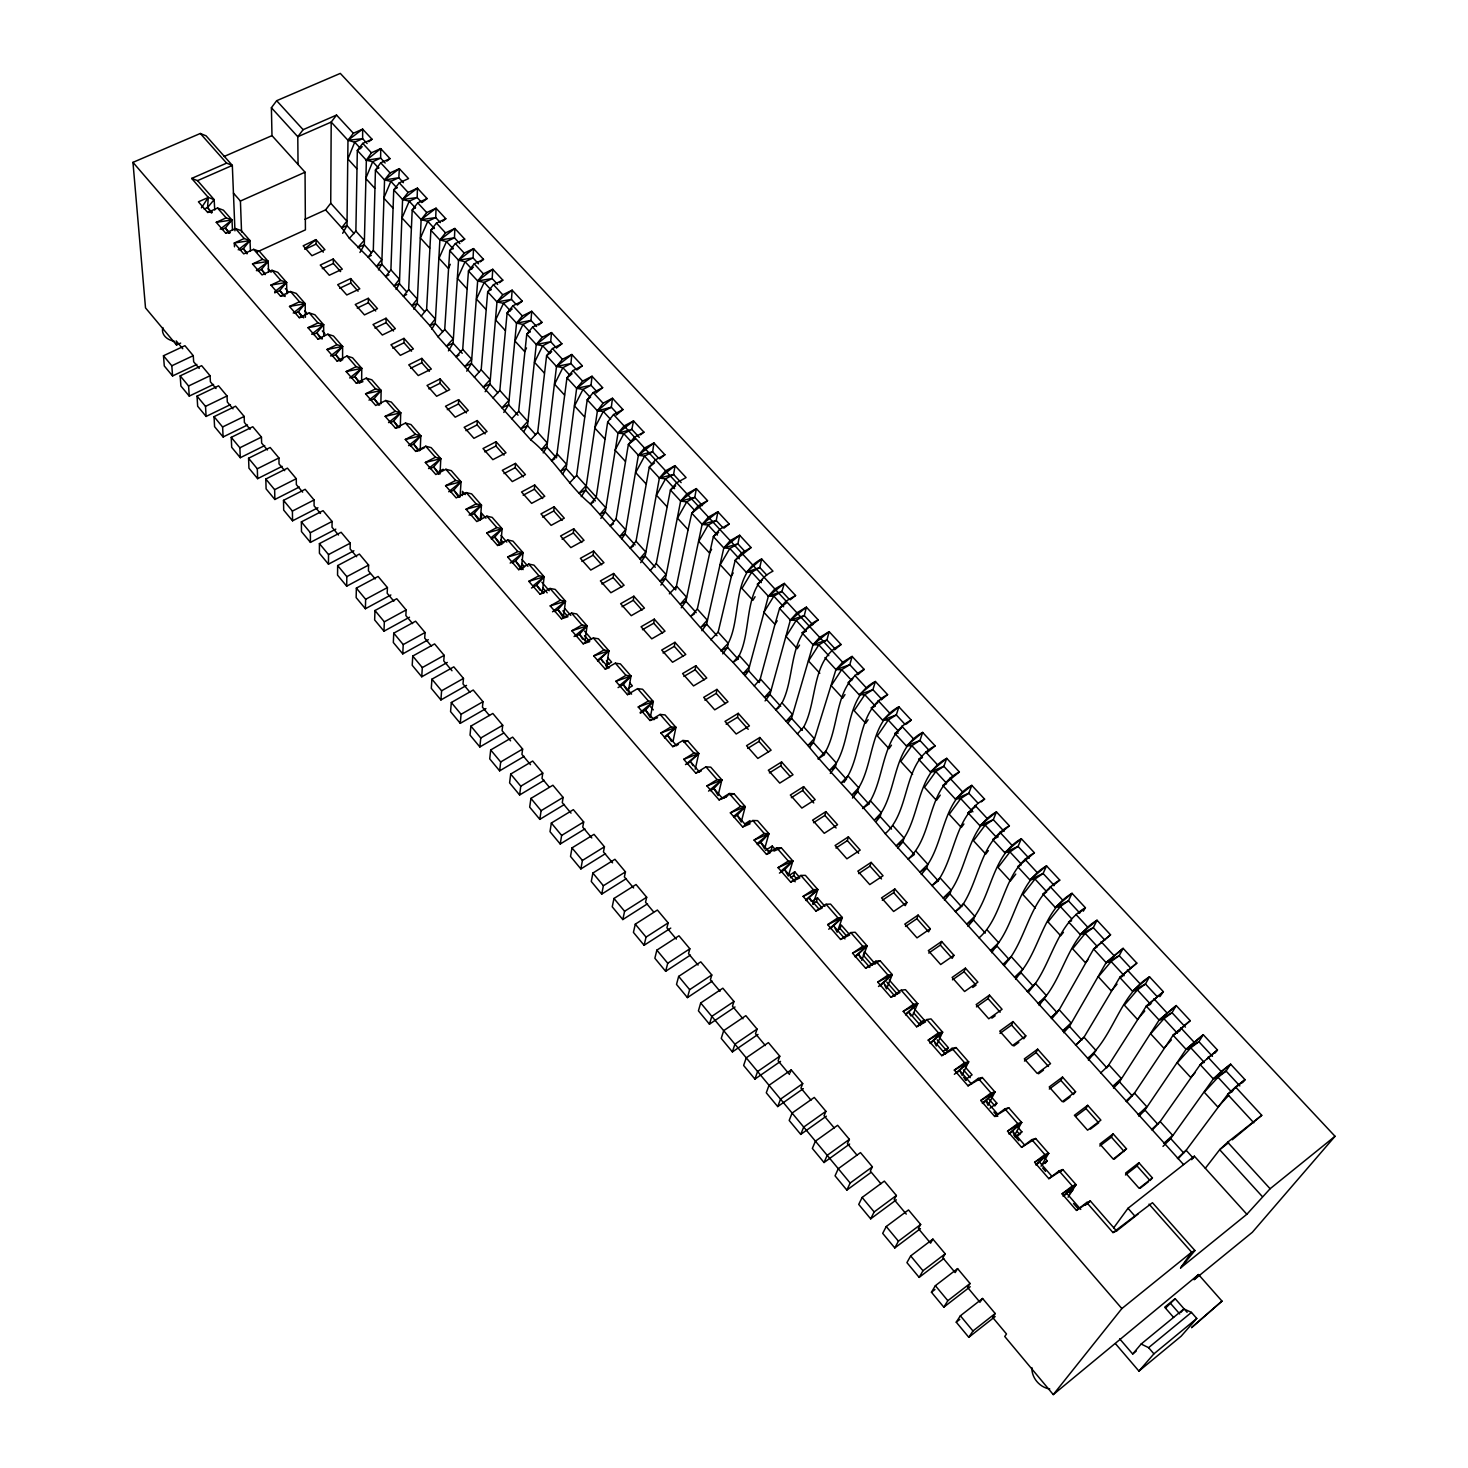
<?xml version="1.0" encoding="UTF-8"?>
<svg xmlns="http://www.w3.org/2000/svg" width="1468" height="1468" viewBox="0 0 1468 1468"><rect width="100%" height="100%" fill="white"/><g stroke="black" fill="none" stroke-linecap="round" stroke-linejoin="round"><path stroke-width="1.5" d="M356.651 556.721L350.136 548.94L350.246 543.16L341.127 532.278L319.418 543.619L319.418 553.252L328.465 564.171L353.88 550.757M411.517 351.201L403.994 342.778L403.994 338.374L390.947 344.76L400.342 355.348L413.389 348.925L403.994 338.374M342.594 359.954L342.613 346.43L333.475 335.988L327.841 334.209L317.859 339.016L308.005 327.694L317.969 322.942L323.639 324.758L323.731 336.08M328.465 564.171L328.52 554.574L319.418 543.619M304.83 219.356L325.602 209.887L330.74 203.226L331.199 122.083L336.539 115.073L353.366 133.258L362.651 129.147L372.028 139.258L368.762 141.735M335.823 529.141L310.427 542.389L301.472 531.581L301.38 521.874L323.052 510.68L332.08 521.452L332.025 527.269L338.484 534.994M429.39 371.276L421.793 362.761L421.83 358.375L408.765 364.853L418.252 375.551L431.317 369.037L421.83 358.375M375.221 578.924L368.431 570.813L368.596 565.07L359.385 554.078L337.658 565.584L337.548 575.144L346.687 586.172L370.175 573.621M361.623 381.79L361.77 368.34L352.559 357.788L346.943 356.063L336.943 360.944L326.997 349.512L336.979 344.668L342.613 346.43L335.658 354.577L332.263 356.229M346.687 586.172L346.833 576.649L337.658 565.584M1183.52 1164.546L885.204 833.677C861.037 803.033 832.613 775.728 807.895 745.505L733.027 662.362C707.062 636.91 684.18 608.321 660.031 581.291L590.411 503.983C567.786 485.156 553.803 458.291 530.737 439.831L438.014 336.796L429.885 325.712L368.083 257.065L349.402 238.348L355.88 231.082L357.33 150.433L362.724 143.387L372.028 139.258M446.621 390.635L440.051 383.258L440.125 378.909L427.041 385.46L436.62 396.268L449.722 389.662L440.125 378.909M380.854 403.828L381.148 390.47L371.826 379.808L366.248 378.157L356.247 383.093L346.173 371.551L356.173 366.651L361.77 368.34L354.779 376.505L351.366 378.175M393.846 601.201L387.185 593.255L387.424 587.567L378.12 576.465L356.357 588.117L356.155 597.604L365.385 608.743L390.873 594.962M371.367 255.322L368.083 257.065L373.312 250.367L375.441 170.068L380.707 162.82L390.011 158.636L380.726 148.617L371.422 152.782L366.358 160.232L364.303 244.807L359.935 252.478M365.385 608.743L365.642 599.293L356.357 588.117M466.457 412.912L458.493 403.957L458.603 399.645L445.501 406.287L455.19 417.187L468.292 410.489L458.603 399.645M462.347 495.578L462.475 491.34L465.301 494.588M412.581 623.606L405.865 615.569L406.141 609.936L396.764 598.724L374.964 610.523L374.652 619.936L383.974 631.185L409.499 617.221M388.928 274.791L385.625 276.553L390.91 269.855L393.736 189.904L399.241 182.858L408.544 178.601L399.351 168.692L390.048 172.912L384.561 179.958L381.79 264.167L378.45 269.928M400.305 426.124L400.727 412.838L391.295 402.067L385.754 400.489L375.735 405.498L365.569 393.828L375.588 388.855L381.148 390.47L374.101 398.654L370.688 400.36M485.156 433.904L477.118 424.876L477.265 420.564L464.163 427.298L473.925 438.326L487.046 431.537L477.265 420.564M383.974 631.185L384.341 621.826L374.964 610.523M406.654 294.462L403.351 296.224L408.673 289.526L412.214 209.961L417.756 202.878L427.078 198.565L417.426 188.161L408.104 192.436L402.581 199.501L399.424 283.728L396.066 289.471M481.467 517.507L481.651 513.286L485.945 518.222M420.252 449.006L420.821 435.812L410.985 424.564L405.48 423.059L395.442 428.142L385.166 416.343L395.204 411.297L400.727 412.838L393.626 421.059L390.194 422.784M431.5 646.25L424.711 638.121L425.059 632.524L415.591 621.203L393.754 633.167L393.332 642.507L402.764 653.884L428.307 639.718M504.038 455.117L495.927 445.997L496.111 441.721L482.99 448.547L492.863 459.668L505.983 452.786L496.111 441.721M402.764 653.884L403.223 644.58L393.754 633.167M421.243 316.097L426.619 309.381L430.876 230.201L436.473 223.099L445.813 218.732L436.051 208.217L426.711 212.566L421.132 219.649L417.242 303.454L413.829 309.216M439.996 473.962L440.822 458.677L431.188 447.667L425.738 446.235L415.683 451.392L405.296 439.464L415.334 434.326L420.821 435.812L413.664 444.052L410.233 445.813M523.415 476.88L515.213 467.668L515.451 463.411L502.313 470.329L512.295 481.577L525.434 474.604L515.451 463.411M451.979 670.748L443.758 660.912L444.18 655.352L434.601 643.92L412.747 656.049L412.214 665.298L421.738 676.785L447.318 662.435M438.014 336.796L444.731 329.438L449.722 250.643L455.374 243.541L464.714 239.101L454.86 228.476L445.52 232.88L439.886 239.981L435.225 323.4L431.776 329.144M421.738 676.785L422.307 667.573L412.747 656.049M460.053 496.973L461.044 481.779L451.3 470.659L445.887 469.283L435.831 474.531L425.335 462.457L435.39 457.264L440.822 458.677L433.611 466.934L430.179 468.714M542.701 498.514L534.407 489.211L534.682 484.99L521.544 492L531.618 503.359L544.775 496.294L534.682 484.99M469.925 692.217L463.007 683.923L463.484 678.418L453.814 666.857L431.922 679.17L431.298 688.327L440.914 699.942L466.53 685.391M459.099 355.036L455.979 356.742L462.714 349.366L468.457 270.974L474.164 263.855L483.522 259.359L473.558 248.624L464.2 253.102L458.53 260.203L453.08 343.2L448.437 350.87M211.392 212.933L207.557 207.575L208.291 197.446L191.666 178.417L226.604 163.132L232.329 165.407L234.953 230.843M440.914 699.942L441.593 690.804L431.922 679.17M480.311 520.222L481.467 505.139L471.632 493.89L466.255 492.606L456.199 497.909L445.575 485.724L455.649 480.44L461.044 481.779L453.777 490.073L450.327 491.872M562.171 520.388L553.785 510.974L554.115 506.772L540.958 513.892L551.124 525.361L564.299 518.186L554.115 506.772M474.384 377.221L481.192 369.808L487.688 291.838L493.45 284.7L502.808 280.131L492.753 269.305L483.394 273.837L477.669 280.957L471.411 363.513L466.714 371.184M489.45 715.54L482.44 707.172L482.99 701.722L473.228 690.033L451.318 702.511L450.566 711.613L460.273 723.339L485.926 708.585M581.823 542.463L573.382 532.976L573.749 528.792L560.574 536.004L570.85 547.601L584.025 540.334L573.749 528.792M460.273 723.339L461.08 714.292L451.318 702.511M500.808 543.711L502.129 528.737L492.184 517.378L486.862 516.167L476.788 521.562L466.053 509.231L476.127 503.873L481.467 505.139L474.146 513.451L470.714 515.286M492.991 397.883L499.836 390.451L507.121 312.904L512.919 305.766L522.296 301.142L512.149 290.187L502.772 294.793L496.991 301.931L489.927 384.029L485.156 391.717M616.175 415.095L622.964 409.572L612.468 398.268L603.054 403.205L597.421 410.856L585.604 490.073L581.255 496.643M510.57 740.826L502.093 730.679L502.717 725.265L492.826 713.466L470.898 726.109L470.035 735.119L479.852 746.955L503.542 733.156M601.696 564.776L593.164 555.179L593.567 551.032L580.374 558.335L590.76 570.061L603.954 562.684L593.567 551.032M511.763 418.747L518.663 411.297L526.755 334.209L532.609 327.052L542.004 322.354L531.728 311.289L522.351 315.95L516.534 323.107L508.625 404.764L503.799 412.435M479.852 746.955L480.77 738L470.898 726.109M530.517 764.663L521.929 754.424L522.626 749.065L512.644 737.138L490.697 749.964L489.725 758.864L499.634 770.847L524.204 756.35M621.771 587.31L613.147 577.621L613.606 573.493L600.394 580.924L610.89 592.742L624.102 585.273L613.606 573.493M530.737 439.831L537.692 432.363L546.591 355.715L552.5 348.54L561.895 343.787L551.528 332.612L542.132 337.346L536.26 344.503L527.507 425.683L523.837 431.427M542.444 591.494L544.133 576.759L533.967 565.143L528.737 564.079L518.644 569.639L507.671 557.033L517.764 551.528L523.03 552.61L521.287 569.602L515.58 560.996L523.03 552.61L512.974 541.123L507.689 539.985L497.597 545.472L486.734 532.994L496.826 527.562L502.129 528.737L494.753 537.086L491.303 538.958M499.634 770.847L500.68 761.984L490.697 749.964M642.048 610.101L633.332 600.302L633.846 596.21L620.634 603.715L631.24 615.679L644.452 608.101L633.846 596.21M549.216 787.05L542.004 778.407L542.756 773.104L532.682 761.048L510.699 774.058L509.598 782.884L519.617 794.977L544.224 780.279M582.319 365.789L572.924 370.615L566.96 377.808L556.482 457.814L546.885 447.153L556.5 366.468L562.446 359.293L571.841 354.504L582.319 365.789L577.199 369.789M563.345 617.863L565.492 601.164L555.216 589.42L550.023 588.448L539.912 594.081L528.81 581.328L538.921 575.75L544.133 576.759L536.646 585.163L531.471 588.026M519.617 794.977L520.773 786.206L510.699 774.058M569.566 482.972L576.612 475.449L587.218 399.773L593.219 392.58L602.632 387.68L592.044 376.267L582.631 381.129L576.649 388.323L566.153 468.512L562.391 474.256M662.545 633.112L653.737 623.203L654.288 619.147L641.076 626.763L651.774 638.837L665.004 631.167L654.288 619.147M571.015 813.125L562.262 802.647L563.106 797.418L552.904 785.233L530.921 798.409L529.691 807.143L539.82 819.364L564.446 804.464M585.016 640.323L587.09 625.845L576.685 613.954L571.547 613.074L561.437 618.799L550.206 605.917L560.336 600.229L565.492 601.164L557.932 609.587L554.482 611.532M539.82 819.364L541.105 810.685L530.921 798.409M622.964 409.572L613.551 414.545L607.679 421.977L596.21 497.157L590.411 503.983L593.751 501.946M683.244 656.361L674.344 646.36L674.95 642.323L661.719 650.049L672.546 662.251L685.776 654.471L674.95 642.323M591.788 837.953L582.759 827.145L583.677 821.97L573.364 809.657L551.344 823.034L550.005 831.659L560.226 844.008L584.888 828.906M606.321 667.206L608.926 650.801L598.412 638.782L593.329 637.974L583.181 643.791L571.841 630.763L581.97 625.001L587.09 625.845L579.475 634.286L576.006 636.268M613.496 523.856L610.174 525.911L616.028 519.085L628.377 444.419L634.488 437.189L643.92 432.142L633.515 420.949L624.102 425.959L618.01 433.17L605.256 511.855L600.852 518.424M560.226 844.008L561.638 835.439L551.344 823.034M683.849 676.454L695.171 669.757L695.832 665.738L706.769 678.014L693.538 685.923L682.583 673.573L695.832 665.738M612.578 862.835L603.458 851.917L604.449 846.797L594.026 834.338L571.988 847.898L570.52 856.431L580.869 868.928L605.532 853.605M633.46 546.004L630.121 548.078L636.029 541.233L649.278 467.099L655.462 459.851L664.894 454.75L653.957 442.969L644.525 448.052L638.378 455.263L625.111 533.875L621.771 538.774M628.176 692.29L631.001 676.032L620.377 663.885L615.349 663.169L605.201 669.059L593.714 655.884L603.862 650.03L608.926 650.801L597.788 661.279M704.897 700.199L716.237 693.391L716.934 689.409L728 701.814L714.732 709.833L703.686 697.355L716.934 689.409M580.869 868.928L582.411 860.45L604.449 846.797M650.287 570.465L656.233 563.602L670.417 490.018L676.656 482.77L686.088 477.577L675.041 465.668L665.61 470.824L659.389 478.073L645.168 556.097L640.654 562.648M633.607 887.975L624.377 876.946L625.46 871.882L614.927 859.294L592.87 873.056L591.274 881.479L601.715 894.104L626.414 878.58M726.165 724.183L737.505 717.283L738.257 713.338L749.432 725.871L736.184 734L725.009 721.394L738.257 713.338M601.715 894.104L603.385 885.736L625.46 871.882M688.088 529.709L675.647 589.879L665.444 578.557L680.638 501.102L686.896 493.854L696.346 488.624L707.521 500.661L691.777 513.176L688.088 529.709L677.5 518.149L686.749 501.836L694.804 497.358L696.346 488.624L680.638 501.102L670.417 490.018L675.647 485.871M673.041 741.322L675.922 727.376L665.059 714.934L660.123 714.421L649.975 720.494L638.231 707.007L648.379 700.97L653.333 701.557L650.269 717.65L645.535 710.09L653.333 701.557L642.58 689.263L637.607 688.639L627.46 694.639L615.844 681.299L625.992 675.372L631.001 676.032L623.258 684.528L618.065 687.593M747.652 748.423L758.993 741.413L759.818 737.505L771.104 750.185L757.837 758.424L746.551 745.689L759.818 737.505M653.535 911.811L645.535 902.233L646.691 897.242L636.048 884.525L613.973 898.471L612.229 906.802L622.799 919.555L647.516 903.811M622.799 919.555L624.597 911.279L646.691 897.242M694.566 613.771L691.226 615.936L697.3 609.055L713.356 536.591L719.724 529.324L729.174 523.984L717.889 511.818L708.42 517.121L702.108 524.388L685.905 601.256L681.262 607.789M769.379 772.92L780.737 765.819L781.6 761.947L793.014 774.755L779.747 783.105L768.333 770.241L781.6 761.947M695.226 769.25L698.768 753.488L687.776 740.918L682.914 740.478L672.748 746.643L660.857 733.009L671.023 726.88L675.922 727.376L664.582 738.019M676.344 939.098L666.912 927.813L668.16 922.877L657.389 910.032L635.295 924.161L633.424 932.382L644.103 945.282L670.748 928.088M775.177 849.385L772.26 846.045L771.397 849.825L768.003 851.99M710.714 639.791L718.146 632.139L735.193 560.281L741.597 552.996L751.066 547.564L739.652 535.269L730.183 540.646L723.816 547.931L706.603 624.175L701.887 630.708M644.103 945.282L646.048 937.116L668.16 922.877M791.344 797.693L802.702 790.481L803.62 786.646L815.162 799.601L801.877 808.079L790.334 795.05L803.62 786.646M698.071 965.063L688.529 953.668L689.85 948.787L678.968 935.795L656.857 950.145L654.856 958.255L665.646 971.302L690.4 955.099M790.426 877.736L793.821 875.515L794.739 871.79L799.161 876.855M813.547 822.722L824.906 815.419L825.878 811.62L837.549 824.704L824.264 833.31L812.593 820.153L825.878 811.62M665.646 971.302L667.738 963.247L689.85 948.787M813.107 903.737L816.502 901.499L817.474 897.81L824.924 906.343M720.017 991.322L710.384 979.798L711.796 974.991L700.786 961.852L678.656 976.404L676.509 984.404L687.428 997.598L712.2 981.156M835.971 848.027L847.348 840.614L848.376 836.852L860.175 850.1L846.889 858.817L835.09 845.513L848.376 836.852M687.428 997.598L689.648 989.652L711.796 974.991M779.068 707.484L775.728 709.778L782.004 702.86C795.711 677.06 787.967 634.451 818.19 619.881L806.391 607.165L796.922 612.798L790.353 620.102L769.966 694.419L765.085 700.915M836.723 930.859L840.136 928.583L841.164 924.95L848.706 933.575M742.991 1018.792L732.477 1006.222L733.963 1001.488L722.843 988.203L700.695 1002.974L698.419 1010.846L709.448 1024.187L735.028 1006.975M858.67 873.625L870.029 866.102L871.13 862.377L883.057 875.754L869.753 884.598L857.826 871.148L871.13 862.377M797.399 733.853L803.748 726.935C817.694 701.209 811.07 659.169 841.072 644.525L829.145 631.68L819.658 637.387L813.033 644.709L791.546 718.329L787.821 723.192M709.448 1024.187L711.815 1016.351L733.963 1001.488M893.682 892.654L894.838 888.984L906.894 902.508L905.261 905.646L893.682 892.654L882.305 900.288M732.404 1051.895L734.918 1044.188L757.084 1029.105L745.836 1015.673L723.687 1030.646L721.247 1038.408L732.404 1051.895L758.002 1034.445M812.978 904.398L817.823 889.553L805.418 875.368L800.867 875.442L790.665 882.103L778.077 867.643L788.279 861.037L792.867 861.019L788.279 876.066L784.664 869.698L792.867 861.019L781.343 847.843L776.719 847.807L766.516 854.376L754.075 840.081L764.278 833.567L768.92 833.659L764.608 848.889L760.791 842.32L768.92 833.659L757.543 820.649L752.845 820.502L742.661 826.961L730.367 812.85L740.551 806.427L745.267 806.629L741.23 822.043L737.211 815.254L745.267 806.629L734.018 793.766L729.266 793.527L719.081 799.876L706.934 785.931L717.118 779.618L721.889 779.893L718.091 795.491L713.888 788.518L721.889 779.893L710.769 767.177L705.961 766.846L695.777 773.122L683.758 759.323L693.942 753.102L698.768 753.488L687.373 764.204M745.01 675.647L748.625 670.766L749.396 666.747L739.211 655.462L733.027 662.362L738.037 659.022L739.211 655.462C752.478 629.533 742.643 585.897 772.975 571.162L761.653 558.978C731.725 573.915 741.689 617.514 728.22 643.314L727.504 647.351L722.733 653.866M916.894 918.711L918.106 915.078L930.29 928.749L928.583 931.85L916.894 918.711L905.517 926.455M757.084 1029.105L755.506 1033.766L765.36 1045.565M754.919 1079.09L757.598 1071.512L779.783 1056.208L768.406 1042.61L746.239 1057.822L743.634 1065.456L754.919 1079.09L780.536 1061.382M940.346 945.062L941.63 941.465L953.961 955.301L952.181 958.347L940.346 945.062L928.73 953.081M830.282 773.379L835.384 766.92L836.375 763.03C851.605 737.762 845.825 696.309 875.387 681.501L887.589 694.621C858.064 709.466 862.395 750.313 847.954 775.856L844.137 782.316M779.783 1056.208L778.095 1060.795L789.49 1074.429M861.734 960.366L867.148 945.924L855.202 932.272L850.798 932.565L840.577 939.447L827.677 924.638L837.898 917.812L842.338 917.573L837.2 932.217L835.072 928.29M952.457 979.835L964.072 971.706L965.412 968.146L977.89 982.129L964.586 991.506L952.108 977.449L965.412 968.146M790.059 1072.906L791.215 1069.86L802.721 1083.604L800.941 1088.118L811.015 1100.174M791.215 1069.86L769.03 1085.292L766.278 1092.798L777.71 1106.578L780.536 1099.128L802.721 1083.604M885.204 833.677C911.188 811.015 901.903 762.534 935.153 745.872L922.675 732.44C893.608 747.469 897.076 787.729 881.259 812.758L880.158 816.557L876.249 821.401M852.486 798.06L857.661 791.601L858.688 787.765C874.212 762.608 869.588 721.742 898.893 706.824L911.243 720.109C881.974 735.046 885.112 775.288 870.396 800.721L868.872 804.042L862.56 808.519L870.396 800.721L881.259 812.758L874.708 819.713L880.158 816.557L891.516 829.126M893.094 825.86L904.086 838.008L896.159 845.843L902.93 841.77L914.399 854.486L908.086 859.092C934.07 836.466 926.381 788.738 959.356 771.948L946.732 758.35C917.922 773.508 920.197 813.125 904.086 838.008L902.93 841.77L897.627 848.229M976.44 1006.883L988.056 998.644L989.469 995.12L1002.075 1009.287L988.771 1018.792L976.165 1004.571L989.469 995.12M800.739 1134.397L803.712 1127.075L825.915 1111.313L814.281 1097.422L792.096 1113.074L789.178 1120.451L800.739 1134.397L826.356 1116.175M868.872 804.042L857.661 791.601L852.192 794.702L858.688 787.765L847.954 775.856L841.476 782.811L846.486 779.214L835.384 766.92L829.934 769.984L836.375 763.03L825.732 751.267L818.025 759.029L824.337 754.662L825.732 751.267C839.916 725.632 834.43 684.161 864.193 669.426L852.137 656.435L842.65 662.233L835.953 669.573L813.345 742.496L809.584 747.359M825.915 1111.313L824.043 1115.753L834.246 1127.956M1011.562 1025.031L1013.03 1021.563L1025.802 1035.876L1023.802 1038.775L1011.562 1025.031L999.965 1033.399M912.527 1015.673L917.683 1003.653L905.444 989.671L901.168 990.203L890.948 997.304L877.736 982.129L887.956 975.082L892.269 974.624L886.544 988.845L884.69 985.23M824.025 1162.528L827.181 1155.334L849.385 1139.351L837.622 1125.295L815.419 1141.168L812.354 1148.416L824.025 1162.528L849.66 1144.031M1024.48 1061.07L1036.096 1052.574L1037.637 1049.161L1050.537 1063.639L1037.234 1073.438L1024.334 1058.887L1037.637 1049.161M450.272 264.313L448.382 268.479L439.024 258.276L446.474 241.578L454.456 237.816L454.86 228.476L439.886 239.981L430.876 230.201L434.179 227.65M849.385 1139.351L847.421 1143.7L857.092 1155.279M846.852 1190.089L850.174 1183.024L872.377 1166.821L860.487 1152.6L838.265 1168.711L835.053 1175.831L846.852 1190.089L870.671 1172.675M979.009 937.905C1004.956 915.298 1002.35 870.139 1034.408 852.798L1021.343 838.723C993.322 854.339 991.909 891.865 974.789 916.307L973.449 919.941L967.926 926.345M1060.905 1080.448L1062.52 1077.072L1075.567 1091.715L1073.42 1094.486L1060.905 1080.448L1049.308 1089.054M1009.36 825.805C981.138 841.311 979.376 878.745 963.43 903.719L961.65 906.857L949.924 893.865L951.209 890.177C967.981 865.588 968.146 827.346 996.442 811.896L1009.36 825.805L992.717 839.604L1004.663 852.559L1009.966 851.917L1018.058 846.412L1021.343 838.723L1004.663 852.559L1018.058 846.412L1029.16 858.413M872.377 1166.821L870.322 1171.097L880.91 1183.758M906.27 1214.091L894.214 1199.686L896.379 1195.484L884.342 1181.098L862.12 1197.448L858.725 1204.421L870.671 1218.844L896.342 1199.833M526.498 347.971L524.718 351.659L514.956 341.035L522.975 324.446L530.976 320.446L531.728 311.289L516.534 323.107L507.121 312.904L512.185 308.977M962.017 1075.475L968.623 1061.896L956.09 1047.565L951.98 1048.354L941.759 1055.657L928.216 1040.115L938.437 1032.866L942.603 1032.151L931.006 1018.902L926.822 1019.563L916.601 1026.774L903.224 1011.397L913.445 1004.259L917.683 1003.653L905.628 1014.938M991.634 952.695L998.644 942.713C1016.131 918.436 1018.792 881.644 1046.537 865.863L1059.749 880.103C1032.096 895.957 1027.784 931.85 1011.158 956.567L1004.185 965.54M870.671 1218.844L874.157 1211.944L896.379 1195.484M1076.062 1116.12L1086.008 1108.634L1087.678 1105.312L1100.89 1120.121L1087.586 1130.195L1074.392 1115.313L1087.678 1105.312M980.055 1302.355L967.577 1287.418L970.054 1283.491L957.595 1268.609L955.173 1272.591L942.841 1257.837L945.209 1253.819L932.896 1239.102L930.584 1243.176L918.381 1228.588L920.656 1224.477L908.49 1209.944L886.25 1226.514L882.69 1233.359L894.783 1247.947L920.436 1228.643M1099.789 1146.013L1111.386 1137.131L1113.148 1133.865L1126.506 1148.838L1114.249 1159.169M894.783 1247.947L898.434 1241.176L920.656 1224.477M944.475 900.288L949.924 893.865L943.135 898.049L951.209 890.177L939.979 877.754L931.941 885.608L938.254 880.928L939.979 877.754C955.576 852.633 956.108 814.465 984.588 799.124L971.816 785.38C943.263 800.666 944.309 839.604 927.868 864.34L926.657 868.065L921.28 874.506M1018.829 1140.691L1014.388 1135.608L1021.655 1122.506L1008.81 1107.826L1004.864 1108.854L994.643 1116.414L980.771 1100.468L990.992 1092.981L994.974 1092.008L982.294 1077.512L978.257 1078.411L968.036 1085.843L954.328 1070.099L964.549 1062.74L968.623 1061.896L956.42 1073.292M932.896 1239.102L910.674 1255.929L906.93 1262.627L919.151 1277.38L943.796 1258.571M342.668 233.302L346.998 225.613L347.971 140.286L353.366 133.258M1137.076 1165.977L1138.893 1162.766L1152.417 1177.923L1150.031 1180.529L1137.076 1165.977L1125.479 1174.987M919.151 1277.38L922.987 1270.756L945.209 1253.819M711.576 549.381L709.466 552.996L698.75 541.325L708.163 525.03L716.237 520.498L717.889 511.818L702.108 524.388L691.777 513.176L698.071 505.928L707.521 500.661M1041.069 1166.216L1048.666 1153.371L1035.674 1138.507L1031.802 1139.663L1021.581 1147.352L1007.525 1131.204L1017.746 1123.589L1021.655 1122.506L1009.305 1134.03M914.472 1008.883L924.179 1019.985L922.436 1022.921L913.463 1012.645M733.211 572.924L731.064 576.539L720.237 564.74L729.816 548.481L737.89 543.876L739.652 535.269L723.816 547.931L713.356 536.591L718.641 532.389M1039.124 1005.47L1046.409 995.598C1064.63 971.688 1069.823 936.437 1097.018 920.252L1110.542 934.822L1093.623 949.044L1059.199 1009.745L1051.932 1018.609M970.22 1286.72L943.814 1307.162L931.446 1292.225L935.373 1285.674L957.595 1268.609M1083.311 911.188L1085.402 907.738L1072.025 893.315C1044.555 909.316 1040.61 945.319 1022.774 969.412L1015.617 979.34M755.084 596.724L752.882 600.32L741.946 588.393L751.708 572.19L759.782 567.529L761.653 558.978L746.184 572.208L735.193 560.281L751.066 547.564M943.814 1307.162L947.833 1300.685L970.054 1283.491M777.196 620.799L774.957 624.377L759.268 682.547L748.625 670.766L743.193 673.647L749.396 666.747L768.37 596.265L774.884 588.962L784.352 583.42L795.564 595.513L790.224 599.806M938.566 1036.463L948.365 1047.693L946.566 1050.574L937.153 1039.784M1063.639 1032.701L1069.475 1026.352L1106.138 962.623L1123.112 948.346L1136.801 963.1L1119.79 977.431L1084.008 1037.215L1075.585 1045.198L1084.008 1037.215L1096.027 1050.519L1088.43 1060.263M1068.08 1197.227L1076.026 1184.639L1062.85 1169.592L1059.07 1170.877L1048.849 1178.676L1034.628 1162.344L1044.849 1154.6L1048.666 1153.371L1036.225 1164.986M799.546 645.113L797.271 648.691L786.077 636.506L796.206 620.395L804.28 615.587L806.391 607.165L790.353 620.102L779.563 608.394L786.096 601.091L795.564 595.513M995.176 1316.539L968.77 1337.293L956.255 1322.173L960.366 1315.787L982.587 1298.464L995.194 1313.511L992.607 1317.365L1006.497 1333.972L1004.736 1336.486L1053.272 1394.6L1198.512 1274.554L1221.982 1301.107L1191.612 1327.567L1221.982 1301.107M543.16 452.896L546.885 447.153L541.509 449.667L547.197 442.877L537.692 432.363M980.899 1301.052L982.587 1298.464M201.41 207.85L208.291 197.446L214.144 199.611L214.75 209.997M844.999 694.584L842.632 698.126L831.2 685.666L841.696 669.665L849.788 664.71L852.137 656.435L835.953 669.573L824.924 657.591M968.77 1337.293L972.972 1330.981L995.194 1313.511M1028.297 992.35L1035.417 983.432C1052.409 958.861 1058.024 923.794 1085.402 907.738L1078.65 913.371M868.102 719.724L865.698 723.265L854.137 710.659L864.817 694.713L872.909 689.685L875.387 681.501L859.147 694.713L847.972 682.602L852.835 678.656M891.461 745.157L889.021 748.68L877.332 735.945L888.213 720.054L896.306 714.934L898.893 706.824L882.58 720.146L871.295 707.906L877.809 702.603M256.753 252.129L305.417 229.852L305.05 172.215L271.984 135.625L271.397 107.733L276.663 100.705L340.301 73.4L1335.036 1136.287L1270.114 1188.75L1246.864 1214.275L1180.584 1267.948L1191.631 1252.186L1194.915 1250.534L1152.472 1202.696L1112.983 1232.57L1086.705 1202.494L1076.484 1210.421L1062.08 1193.869L1072.301 1185.997L1076.026 1184.639L1063.493 1196.31M660.857 585.09L665.444 578.557L660.031 581.291L666.013 574.428L656.233 563.602M1113.515 1088.137L1119.497 1081.824L1159.114 1020.076L1176.217 1005.562L1190.236 1020.664L1173.097 1035.234L1134.489 1093.11L1126.782 1101.752M1159.867 996.644L1163.353 991.707L1149.499 976.789C1119.24 995.451 1114.084 1036.151 1087.549 1058.501L1094.339 1053.932L1106.89 1067.842L1146.288 1006.167L1163.353 991.707L1146.288 1006.167L1159.114 1020.076L1163.94 1018.7L1172.014 1012.681L1176.217 1005.562L1159.114 1020.076L1172.014 1012.681L1185.428 1027.141M991.102 1096.614L996.827 1103.184L994.882 1105.955L989.377 1099.66M940.254 795.124L936.456 800.372L924.491 787.343L935.777 771.562L943.869 766.314L946.732 758.35L930.29 771.874L918.729 759.36L922.014 756.662M1113.661 1227.909L1128.011 1208.274L1194.365 1156.178L1246.864 1214.275M963.907 823.988L961.32 827.475L949.227 814.3L960.714 798.592L968.807 793.252L971.816 785.38L955.283 798.996L942.86 785.527L959.356 771.948M1138.874 1116.322L1144.948 1110.028L1186.071 1049.326L1203.265 1034.701L1217.449 1049.987L1200.218 1064.667L1160.16 1121.534L1152.288 1130.103M1016.443 1137.113L1021.875 1131.846L1017.526 1126.873M988.368 850.614L985.744 854.082L973.504 840.742L985.193 825.108L993.304 819.676L996.442 811.896L979.835 825.622L968.018 812.813L976.312 805.969M1191.722 1159.683L1194.365 1156.178M336.539 115.073L303.124 129.679L297.784 136.726L298.041 164.453M1205.32 1168.289L1219.669 1149.701L1227.633 1142.214L1261.746 1115.313L1235.542 1086.999L1227.688 1094.449L1186.144 1150.288L1178.107 1158.784M1015.764 874.084L1010.424 880.984L998.038 867.496L1009.966 851.917L1021.067 863.955M1214.954 1053.162L1217.449 1049.987L1207.118 1058.795M1045.088 1163.5L1047.198 1160.858L1044.262 1157.5M1053.272 1394.6L1121.864 1308.575L1191.631 1252.186L1149.059 1204.127M1063.438 932.327L1060.667 935.74L1048.005 921.922L1060.355 906.508L1068.447 900.838L1072.025 893.315L1055.217 907.371L1042.977 894.104L1049.675 888.507M1180.584 1267.948L1194.915 1250.534M204.18 209.08L207.557 207.575L214.144 199.611L197.556 180.637L191.666 178.417M1088.265 959.338L1085.439 962.733L1072.631 948.768L1085.201 933.428L1093.293 927.666L1097.018 920.252L1080.136 934.4L1068.539 921.849L1071.603 920.858M1242.405 1082.778L1244.992 1079.659L1230.624 1064.172L1221.174 1071.457L1213.357 1078.925L1170.693 1138.562L1162.986 1146.398M1165.629 1308.043L1175.171 1298.666L1187.098 1312.3M1198.512 1274.554L1194.108 1279.747L1252.351 1232.276L1335.036 1136.287M1119.662 1338.816L1132.69 1354.01L1141.15 1344.027L1183.905 1308.924L1191.447 1312.392L1196.769 1318.466L1181.171 1336.174L1138.929 1371.094L1115.57 1343.807M1117.038 984.147L1111.294 990.918L1098.321 976.789L1111.129 961.522L1119.222 955.668L1123.112 948.346L1106.138 962.623L1093.623 949.044L1110.542 934.822M1180.988 1312.337L1183.905 1308.924M1144.765 1011.012L1137.461 1019.416L1124.341 1005.121L1137.388 989.946L1145.462 984L1149.499 976.789L1132.47 991.175L1119.79 977.431L1136.801 963.1M1138.929 1371.094L1153.921 1353.845L1196.769 1318.466M1171.372 1039.913L1163.94 1048.28L1150.655 1033.802L1163.94 1018.7L1177.336 1033.215M754.258 685.941L760.497 679.042L770.792 690.437L764.534 697.355L769.966 694.419L780.719 706.347M1195.282 1072.484L1190.731 1077.475L1177.281 1062.832L1190.823 1047.822L1198.897 1041.693L1203.265 1034.701L1186.071 1049.326L1173.097 1035.234L1190.236 1020.664M1228.661 1095.458L1217.834 1107.019L1204.237 1092.21L1218.018 1077.292L1226.092 1071.071L1230.624 1064.172L1213.357 1078.925L1200.218 1064.667L1203.668 1061.731M585.989 485.835L578.924 493.358L585.604 490.073L595.402 500.937M830.521 928.638L842.338 917.573L830.539 904.086L826.062 904.27L815.859 911.041L803.106 896.398L813.309 889.681L817.823 889.553L806.079 900.563M669.353 593.824L676.656 586.209L686.529 597.146L680.491 604.027L685.905 601.256L696.236 612.688M880.286 985.817L892.269 974.624L880.176 960.806L875.827 961.21L865.625 968.201L852.559 953.209L862.78 946.273L867.148 945.924L855.257 957.063M930.473 1043.491L942.603 1032.151L936.29 1045.95L934.731 1042.647M1002.938 964.476L1011.158 956.567L1022.774 969.412L1014.516 977.339L1021.288 972.972L1033.417 986.423M1027.123 991.359L1035.417 983.432L1046.409 995.598L1038.078 1003.543L1044.867 999.102L1057.125 1012.7L1050.831 1017.709L1059.199 1009.745L1071.071 1022.902L1062.685 1030.866L1069.475 1026.352L1081.861 1040.115M1100.596 1072.998L1109.111 1064.997L1121.258 1078.448L1112.707 1086.467L1119.497 1081.824L1132.195 1095.88M1232.258 1139.792L1261.746 1115.313M1125.919 1101.128L1134.489 1093.11L1146.783 1106.707L1138.159 1114.744L1144.948 1110.028L1157.793 1124.249M1151.518 1129.571L1160.16 1121.534L1172.602 1135.296L1163.904 1143.352L1170.693 1138.562L1183.685 1152.949M1177.409 1158.362L1186.144 1150.288L1193.411 1158.325M1063.107 1196.053L1076.026 1184.639L1062.08 1193.869M1035.821 1164.693L1048.666 1153.371L1034.628 1162.344M1008.865 1133.736L1021.655 1122.506L1007.525 1131.204M982.239 1103.147L994.974 1092.008L988.037 1105.349L986.184 1100.927L994.974 1092.008L980.771 1100.468M1059.676 1172.363L1062.85 1169.592L1048.849 1178.676M954.365 1074.319L968.623 1061.896L954.328 1070.099M929.978 1043.106L942.603 1032.151L928.216 1040.115M905.572 1014.113L917.683 1003.653L903.224 1011.397M878.488 986.478L892.269 974.624L877.736 982.129M855.165 956.2L867.148 945.924L852.559 953.209M828.704 929.226L842.338 917.573L827.677 924.638M1253.819 1122.8L1227.688 1094.449L1244.992 1079.659L1235.542 1086.999M805.95 899.664L817.823 889.553L803.106 896.398M781.031 871.056L792.867 861.019L778.077 867.643M757.139 843.623L768.92 833.659L754.075 840.081M733.541 816.502L745.267 806.629L730.367 812.85M708.549 791.105L721.889 779.893L706.934 785.931M685.483 764.608L698.768 753.488L683.758 759.323M664.343 737.028L675.922 727.376L660.857 733.009M1053.033 885.699L1059.749 880.103M640.158 712.512L653.333 701.557L638.231 707.007M1054.336 885.589L1043.106 873.478L1029.784 879.809L1046.537 865.863L1043.106 873.478L1035.013 879.057L1029.784 879.809L1017.691 866.689L1034.408 852.798M619.533 685.538L631.001 676.032L615.844 681.299M762.498 579.86L757.249 584.209L768.37 596.265L773.838 596.173L781.912 591.421L784.352 583.42L768.37 596.265L781.912 591.421L788.885 598.944M597.494 660.233L608.926 650.801L593.714 655.884M981.266 801.858L984.588 799.124M1085.384 1205.173L1090.394 1201.044L1116.579 1230.991L1138.122 1214.018M574.08 636.543L587.09 625.845L571.841 630.763M1059.529 1172.308L1062.85 1169.592M1141.15 1344.027L1148.6 1347.661L1191.447 1312.392M304.793 248.789L315.969 239.633L324.923 249.688L311.95 255.707L303.179 245.798L315.969 239.633L316.152 244.128L323.309 252.166M552.537 611.789L565.492 601.164L550.206 605.917M926.95 752.625L935.153 745.872M1132.69 1354.01L1136.214 1351.111M532.847 585.989L544.133 576.759L528.81 581.328M928.895 750.148L919.959 740.478L906.306 745.872L922.675 732.44L919.959 740.478L911.848 745.671L906.306 745.872L894.874 733.486L901.425 728.128M906.325 724.128L911.243 720.109M1175.171 1298.666L1164.693 1307.217L1173.629 1317.457M510.185 563.088L523.03 552.61L507.671 557.033M881.075 699.942L887.589 694.621M469.099 515.176L481.467 505.139L466.053 509.231M491.468 537.416L502.129 528.737L486.734 532.994M857.716 674.711L864.193 669.426M979.028 1080.173L982.294 1077.512L968.036 1085.843M448.713 491.743L461.044 481.779L445.575 485.724M834.613 649.755L841.072 644.525M428.546 468.567L440.822 458.677L425.335 462.457M786.683 602.669L779.563 608.394L774.957 624.377L763.892 612.321L773.838 596.173L783.618 606.761M835.457 649.241L826.906 640.011L813.033 644.709L829.145 631.68L826.906 640.011L818.832 644.892L813.033 644.709L802.115 632.855L818.19 619.881M408.581 445.63L420.821 435.812L405.296 439.464M388.543 422.601L400.727 412.838L385.166 416.343M369.018 400.158L381.148 390.47L365.569 393.828M723.908 528.186L729.174 523.984M330.575 355.972L342.613 346.43L326.997 349.512M349.696 377.955L361.77 368.34L346.173 371.551M311.656 334.245L323.639 324.758L314.904 314.758L309.216 312.923L299.252 317.657L289.508 306.445L299.472 301.747L305.161 303.637L305.399 317.308M293.233 313.051L305.161 303.637L296.224 293.416L290.517 291.508L280.553 296.169L270.919 285.086L280.847 280.461L286.59 282.406L286.884 293.857M635.277 438.969L628.377 444.419L638.378 455.263L644.58 456.163L652.636 451.814L653.957 442.969L638.378 455.263L652.636 451.814L658.6 458.273M640.47 434.877L643.92 432.142M654.489 462.971L649.278 467.099L659.389 478.073L665.554 478.88L673.61 474.458L675.041 465.668L659.389 478.073L673.61 474.458L681.152 482.623M659.683 458.86L664.894 454.75M274.7 291.765L286.59 282.406L277.746 272.296L271.984 270.314L262.056 274.92L252.514 263.946L262.442 259.377L268.204 261.396L268.552 271.617M1228.661 1142.618L1219.669 1149.701L1262.04 1196.255M238.22 249.817L250 240.587L241.339 230.678L235.522 228.586L225.613 233.045L216.255 222.31L226.164 217.87L231.981 219.998L232.513 230.329M378.671 167.535L375.441 170.068L384.561 179.958L390.873 181.353L397.002 187.977M386.781 161.168L390.011 158.636M256.368 270.681L268.204 261.396L259.451 251.377L253.652 249.34L243.743 253.872L234.293 243.027L244.202 238.532L250 240.587L250.441 250.863M590.65 397.094L587.218 399.773L597.421 410.856L603.293 411.444L611.33 407.223L612.468 398.268L597.421 410.856L611.33 407.223L617.184 413.536M595.788 393.057L602.632 387.68M220.237 229.173L231.981 219.998L223.411 210.181L217.558 208.034L207.667 212.438L198.419 201.813L208.291 197.446M572.08 373.808L566.96 377.808L576.649 388.323L582.979 389.442L590.228 397.277M1152.417 1177.923L1139.131 1188.309L1125.607 1173.06L1138.893 1162.766M1140.085 1188.309L1148.38 1181.813M530.15 331.566L526.755 334.209L536.26 344.503L542.665 345.769L549.748 353.439M538.609 324.978L542.004 322.354M551.693 351.733L546.591 355.715L556.5 366.468L562.868 367.661L570.043 375.423M556.794 347.769L561.895 343.787M956.255 1322.173L959.778 1319.438M517.25 305.069L522.296 301.142M491.046 289.233L487.688 291.838L496.991 301.931L503.487 303.326L510.424 310.849M499.45 282.737L502.808 280.131M473.485 267.103L468.457 270.974L477.669 280.957L484.183 282.425L491.064 289.875M480.164 261.928L483.522 259.359M1069.42 1192.823L1072.833 1190.199M1126.506 1148.838L1113.221 1159.078L1099.862 1144.031L1113.148 1133.865M442.492 221.283L445.813 218.732M453.062 248.074L449.722 250.643L458.53 260.203L465.081 261.744L471.889 269.121M461.392 241.669L464.714 239.101M931.446 1292.225L934.969 1289.528M415.517 207.428L412.214 209.961L421.132 219.649L427.757 221.301L434.436 228.531M422.123 202.364L427.078 198.565M397.021 187.39L393.736 189.904L402.581 199.501L409.223 201.226L415.389 207.905M362.229 146.708L357.33 150.433L366.358 160.232L372.707 161.682L378.744 168.214M1042.096 1164.73L1047.198 1160.858M1090.375 1129.131L1098.67 1122.836L1086.008 1108.634M960.072 908.05L955.338 911.61L963.43 903.719L974.789 916.307L966.66 924.198L973.449 919.941L985.303 933.079M1015.049 1136.948L1021.875 1131.846M1075.567 1091.715L1062.263 1101.661L1049.216 1086.944L1062.52 1077.072M1063.474 1101.936L1070.099 1096.981M990.019 1108.212L996.827 1103.184M1038.518 1073.805L1043.491 1070.135M982.698 1103.477L986.184 1100.927L997.965 1114.432M1013.837 1046.005L1018.829 1042.39M965.265 1079.787L972.091 1074.851L965.008 1066.741M1025.802 1035.876L1012.498 1045.528L999.745 1031.142L1013.03 1021.563M991.854 1018.15L995.176 1015.783M943.263 1051.345L948.365 1047.693M1227.688 1094.449L1232.881 1090.779M919.06 1023.6L924.179 1019.985M972.715 987.469L976.036 985.138L964.072 971.706M777.71 1106.578L803.326 1088.632M953.961 955.301L940.658 964.531L928.326 950.622L941.63 941.465M930.29 928.749L917.005 937.869L904.802 924.106L918.106 915.078M1200.218 1064.667L1203.723 1062.282M906.894 902.508L893.608 911.481L881.534 897.884L894.838 888.984M1076.484 1210.421L1090.394 1201.044L1086.705 1202.494M812.373 901.187L817.474 897.81M1173.097 1035.234L1180.144 1030.609M789.637 875.111L794.739 871.79M779.435 873.093L784.664 869.698L795.197 881.791M765.47 850.412L772.26 846.045M757.323 844.559L760.791 842.32L769.709 852.559M744.937 823.823L750.038 820.594M1151.609 1002.791L1146.288 1006.167L1150.618 1004.277L1137.388 989.946L1132.47 991.175L1145.462 984L1157.243 996.717M733.725 817.456L737.211 815.254L746.019 825.383M1021.581 1147.352L1035.674 1138.507M724.164 797.84L728.036 795.417M710.42 790.665L713.888 788.518L722.605 798.519M561.638 835.439L583.677 821.97M1008.81 1107.826L994.643 1116.414L997.836 1116.23M541.105 810.685L563.106 797.418M640.342 713.191L645.535 710.09L653.957 719.742M520.773 786.206L542.756 773.104M554.831 458.787L551.509 460.768L557.198 453.961L566.501 464.255L560.776 471.063L566.153 468.512L574.465 477.724M500.68 761.984L522.626 749.065M628.506 688.162L632.378 685.886L629.68 682.785M1093.623 949.044L1097.22 946.915M663.041 652.985L674.344 646.36M480.77 738L502.717 725.265M605.844 665.518L611.642 662.141L607.642 657.554M642.433 629.735L653.737 623.203M585.328 641.975L591.127 638.653L584.521 631.075M461.08 714.292L482.99 701.722M622.028 606.743L633.332 600.302M441.593 690.804L463.484 678.418M941.759 1055.657L956.09 1047.565M601.843 583.97L613.147 577.621M422.307 667.573L444.18 655.352M581.879 561.455L593.164 555.179M403.223 644.58L425.059 632.524M562.097 539.141L573.382 532.976M512.13 562.886L515.58 560.996L523.085 569.602M1042.977 894.104L1046.611 892.104M916.601 1026.774L925.611 1021.856M384.341 621.826L406.141 609.936M542.536 517.085L553.785 510.974M365.642 599.293L387.424 587.567M523.159 495.23L534.407 489.211M346.833 576.649L368.596 565.07M503.983 473.595L515.213 467.668M1017.691 866.689L1021.361 864.762M890.948 997.304L900.012 992.533M328.52 554.574L350.246 543.16M439.354 471.246L443.189 469.265M484.697 451.85L495.927 445.997M310.427 542.389L310.372 532.719L332.08 521.452M420.564 449.703L424.399 447.74M465.906 430.656L477.118 424.876M320.483 513.47L314.097 505.836L314.079 499.964L305.161 489.303L283.507 500.349L283.691 510.112L292.554 520.81L317.914 507.763M292.554 520.81L292.407 511.084L314.079 499.964M447.281 409.664L458.493 403.957M302.665 492.165L296.353 484.605L296.279 478.696L287.434 468.145L265.818 479.027L266.093 488.862L274.865 499.469L299.362 487.009M992.717 839.604L998.258 836.778M865.625 968.201L880.176 960.806M274.865 499.469L274.644 489.67L296.279 478.696M257.634 478.66L257.304 468.787L278.92 457.961L270.167 447.501L248.569 458.255L248.936 468.164L257.634 478.66L282.095 466.347M428.858 388.873L440.051 383.258M267.433 449.997L261.634 443.079L261.451 437.097L252.79 426.748L231.228 437.354L231.687 447.318L240.293 457.704L264.717 445.575M240.293 457.704L239.871 447.777L261.451 437.097M410.618 368.303L421.793 362.761M250.129 429.317L244.385 422.454L244.165 416.435L235.577 406.196L214.034 416.655L214.585 426.674L223.118 436.969L247.505 424.986M971.743 810.978L968.018 812.813L971.284 812.134M840.577 939.447L849.733 934.969M223.118 436.969L222.604 426.986L244.165 416.435M392.837 348.246L403.994 342.778M232.99 408.82L227.32 402.03L227.026 395.975L218.53 385.827L197.024 396.158L197.666 406.251L206.107 416.435L230.458 404.618M386.047 318.244L373.019 324.538L382.322 335.034L395.369 328.685L386.047 318.244L386.084 322.666L393.534 331.016M206.107 416.435L205.52 406.379L227.026 395.975M374.927 328.061L386.084 322.666M357.219 308.06L368.358 302.738L368.284 298.316L355.256 304.518L364.468 314.904L377.496 308.647L368.284 298.316M313.345 334.502L316.758 332.869L323.639 324.758L308.005 327.694M216.035 388.525L210.401 381.808L210.071 375.716L201.648 365.66L180.179 375.863L180.894 386.011L189.262 396.103L213.576 384.433M189.262 396.103L188.583 385.992L210.071 375.716M199.226 368.431L193.666 361.77L193.262 355.66L184.931 345.696L163.48 355.751L164.288 365.954L172.582 375.955L196.859 364.431M172.582 375.955L171.811 365.789L193.262 355.66M339.659 288.279L350.779 283.012L350.668 278.571L337.677 284.7L346.797 294.976L359.807 288.811L350.668 278.571M294.921 313.345L298.334 311.73L305.161 303.637L289.508 306.445M942.86 785.527L946.603 783.747M815.859 911.041L821.364 908.435M197.556 180.637L232.329 165.407L206.089 135.827L200.309 133.478L132.964 162.361L145.516 307.895L176.527 345.017L180.656 343.09M333.236 259.01L320.263 265.066L329.291 275.25L342.283 269.158L333.236 259.01L333.383 263.469L340.613 271.598M322.281 268.662L333.383 263.469M274.7 292.848L279.801 290.462L286.59 282.406L270.919 285.086M258.074 270.993L261.451 269.433L268.204 261.396L252.514 263.946M305.05 249.248L316.152 244.128M918.729 759.36L922.491 757.635M790.665 882.103L799.876 877.901M239.926 250.147L243.303 248.606L250 240.587L234.293 243.027L234.513 246.789M221.962 229.503L225.338 227.98L231.981 219.998L216.255 222.31M241.559 232.054L240.422 201.043L305.05 172.215M766.516 854.376L770.223 852.743M773.93 851.11L781.343 847.843M1112.983 1232.57L1116.579 1230.991M224.164 156.47L271.984 135.625M742.661 826.961L750.093 823.805M871.295 707.906L875.093 706.291M719.081 799.876L726.55 796.812M730.275 795.289L734.018 793.766M695.777 773.122L701.392 770.884M1119.79 977.431L1122.745 976.275M672.748 746.643L678.381 744.496M684.015 742.349L687.776 740.918M802.115 632.855L805.95 631.405M649.975 720.494L657.517 717.724M627.46 694.639L631.24 693.3M605.201 669.059L609.532 667.591M583.181 643.791L589.714 641.644M561.437 618.799L567.969 616.725M539.912 594.081L544.279 592.742M518.644 569.639L523.012 568.355M497.597 545.472L501.983 544.224M415.683 451.392L420.123 450.327M395.442 428.142L399.883 427.115M356.247 383.093L362.926 381.698M336.943 360.944L341.402 360.045M317.859 339.016L322.318 338.154M299.252 317.657L303.729 316.831M280.553 296.169L285.031 295.38M225.613 233.045L230.109 232.366M207.667 212.438L212.163 211.796M894.874 733.486L898.288 733.046M367.128 143.515L362.633 138.671L362.651 129.147L347.971 140.286L331.199 122.083L297.784 136.726L271.397 107.733M385.166 163.003L380.634 158.104L380.726 148.617L366.358 160.232L380.634 158.104L372.707 161.682L365.771 178.454L374.762 188.253M403.406 182.674L398.819 177.738L399.351 168.692L384.561 179.958L398.819 177.738L390.873 181.353L383.809 198.107L392.91 208.016M421.811 202.566L417.187 197.556L417.426 188.161L402.581 199.501L417.187 197.556L409.223 201.226L402.03 217.961L411.205 227.962M440.4 222.622L435.721 217.594L436.051 208.217L421.132 219.649L435.721 217.594L427.757 221.301L420.435 238.018L429.702 248.129M459.851 243.633L454.456 237.816L439.886 239.981L446.474 241.578L453.208 248.881M478.513 263.8L473.063 257.909L473.558 248.624L458.53 260.203L473.063 257.909L465.081 261.744L457.502 278.406L466.952 288.719M497.67 284.48L492.184 278.553L492.753 269.305L477.669 280.957L492.184 278.553L484.183 282.425L476.458 299.068L486.018 309.491M515.653 303.894L511.47 299.399L512.149 290.187L496.991 301.931L511.47 299.399L503.487 303.326L495.615 319.951L505.267 330.465M536.591 326.502L530.976 320.446L516.534 323.107L522.975 324.446L529.985 332.043M556.354 347.843L550.683 341.714L551.528 332.612L536.26 344.503L550.683 341.714L542.665 345.769L534.517 362.339L544.353 373.074M576.63 369.752L570.905 363.55L571.841 354.504L556.5 366.468L570.905 363.55L562.868 367.661L554.574 384.194L564.519 395.039M596.797 391.534L591.017 385.277L592.044 376.267L576.649 388.323L591.017 385.277L582.979 389.442L574.52 405.939L584.576 416.912M639.259 437.391L631.864 429.408L633.515 420.949L618.01 433.17L607.679 421.977M702.438 505.598L694.804 497.358L680.638 501.102L686.749 501.836L694.364 510.093M722.403 527.159L716.237 520.498L702.108 524.388L708.163 525.03L717.412 535.049M744.716 551.252L737.89 543.876L723.816 547.931L729.816 548.481L739.377 558.831M766.681 574.979L759.782 567.529L746.184 572.208L751.708 572.19L761.36 582.649M812.758 624.726L804.28 615.587L790.353 620.102L796.206 620.395L806.079 631.093M858.431 674.051L849.788 664.71L835.953 669.573L841.696 669.665L851.789 680.601M881.662 699.135L872.909 689.685L859.147 694.713L864.817 694.713L875.02 705.759M905.15 724.495L896.306 714.934L882.58 720.146L888.213 720.054L898.526 731.229M952.915 776.077L943.869 766.314L930.29 771.874L935.777 771.562L946.328 782.995M977.963 803.124L968.807 793.252L955.283 798.996L960.714 798.592L972.917 811.804M1004.094 831.347L993.304 819.676L979.835 825.622L985.193 825.108L996.001 836.797M1079.806 913.096L1068.447 900.838L1055.217 907.371L1060.355 906.508L1071.713 918.821M1104.78 940.07L1093.293 927.666L1080.136 934.4L1085.201 933.428L1096.688 945.869M1130.855 968.219L1119.222 955.668L1106.138 962.623L1111.129 961.522L1124.213 975.688M1212.458 1056.336L1198.897 1041.693L1186.071 1049.326L1190.823 1047.822L1204.384 1062.52M1239.818 1085.898L1226.092 1071.071L1213.357 1078.925L1218.018 1077.292L1231.744 1092.155M362.724 143.387L371.422 152.782M380.707 162.82L390.048 172.912M399.241 182.858L408.104 192.436M417.756 202.878L426.711 212.566M436.473 223.099L445.52 232.88M455.374 243.541L464.2 253.102M474.164 263.855L483.394 273.837M493.45 284.7L502.772 294.793M512.919 305.766L522.351 315.95M532.609 327.052L542.132 337.346M552.5 348.54L562.446 359.293M572.924 370.615L582.631 381.129M593.219 392.58L603.054 403.205M613.551 414.545L842.65 662.233M854.706 675.28L865.9 687.373M878.103 700.548L889.406 712.787M901.756 726.128L913.188 738.496M925.666 751.983L937.245 764.498M949.869 778.15L962.329 791.619M975.101 805.418L986.955 818.226M999.855 832.191L1011.856 845.164M1024.921 859.275L1037.05 872.396M1050.262 886.69L1062.538 899.957M1075.916 914.417L1087.531 926.987M1101.055 941.612L1113.625 955.191M1127.314 969.981L1140.03 983.725M1153.885 998.717L1166.748 1012.626M1180.767 1027.784L1193.796 1041.858M1207.98 1057.199L1221.174 1071.457M360.706 148.672L354.706 142.194L347.971 140.286L362.633 138.671L354.706 142.194L347.898 158.966L356.816 168.692M610.615 419.371L603.293 411.444L594.687 427.922L604.853 438.987M631.24 441.721L623.827 433.684L618.01 433.17L631.864 429.408L623.827 433.684L615.074 450.125L625.331 461.319M652.049 464.255L644.58 456.163L635.662 472.568L646.03 483.871M674.601 488.679L665.554 478.88L656.471 495.248L666.949 506.662M828.796 655.701L818.832 644.892L808.519 660.949L819.823 673.28M922.289 756.974L911.848 745.671L900.783 761.488L912.601 774.388M1046.244 891.223L1035.013 879.057L1022.884 894.544L1035.399 908.197M276.663 100.705L303.124 129.679M1227.633 1142.214L1270.114 1188.75M330.74 203.226L346.888 221.118L341.714 227.779L349.402 238.348M355.88 231.082L364.229 240.312L357.733 247.597L364.303 244.807L371.569 252.845M373.312 250.367L381.735 259.689L376.487 266.387L381.79 264.167L389.112 272.296M390.91 269.855L399.406 279.269L394.103 285.966L399.424 283.728L406.819 291.93M408.673 289.526L417.261 299.032L411.921 305.748L417.242 303.454L424.711 311.748M426.619 309.381L435.28 318.978L429.885 325.712L435.225 323.4L442.767 331.75M444.731 329.438L453.19 338.814L446.456 346.191L453.08 343.2L462.236 353.329M462.714 349.366L471.558 359.146L464.787 366.541L471.411 363.513L479.339 372.285M481.192 369.808L490.11 379.68L483.284 387.112L489.927 384.029L497.927 392.892M499.836 390.451L508.846 400.434L501.983 407.865L508.625 404.764L518.039 415.205M518.663 411.297L527.764 421.371L520.846 428.839L527.507 425.683L535.655 434.73M576.612 475.449L605.697 507.653L599.88 514.479L605.256 511.855L613.752 521.268M616.028 519.085L625.588 529.691L619.716 536.536L625.111 533.875L635.112 544.958M636.029 541.233L645.7 551.95L639.773 558.794L645.168 556.097L655.279 567.29M697.3 609.055L707.264 620.102L701.19 627.001L706.603 624.175L717.026 635.736M718.146 632.139L728.22 643.314L720.77 650.966L727.504 647.351L738.037 659.022M782.004 702.86L792.426 714.384L786.096 721.302L791.546 718.329L802.409 730.367M803.748 726.935L814.281 738.587L807.895 745.505L813.345 742.496L824.337 754.662M916.05 851.256L927.868 864.34L919.867 872.194L926.657 868.065L938.254 880.928M987.175 929.996L998.644 942.713L990.46 950.622L997.231 946.31L1009.232 959.595M354.192 233.595L346.998 225.613L341.714 227.779L325.602 209.887M350.779 283.012L358.082 291.214M368.358 302.738L375.716 311.014M695.171 669.757L704.181 679.849M716.237 693.391L725.32 703.594M737.505 717.283L748.221 729.321M758.993 741.413L768.48 752.075M780.737 765.819L790.316 776.59M802.702 790.481L813.767 802.923M824.906 815.419L836.099 827.989M847.348 840.614L858.652 853.33M870.029 866.102L881.479 878.947M988.056 998.644L1000.148 1012.223M1036.096 1052.574L1048.464 1066.465M1111.386 1137.131L1124.194 1151.518M200.309 133.478L226.604 163.132M233.449 193.134L240.422 201.043M1128.011 1208.274L1134.856 1216.054M217.558 208.034L226.164 217.87M235.522 228.586L244.202 238.532M253.652 249.34L262.442 259.377M271.984 270.314L280.847 280.461M290.517 291.508L299.472 301.747M309.216 312.923L317.969 322.942M327.841 334.209L336.979 344.668M346.943 356.063L356.173 366.651M366.248 378.157L375.588 388.855M385.754 400.489L395.204 411.297M405.48 423.059L415.334 434.326M425.738 446.235L435.39 457.264M445.887 469.283L455.649 480.44M466.255 492.606L476.127 503.873M486.862 516.167L496.826 527.562M507.689 539.985L517.764 551.528M528.737 564.079L538.921 575.75M550.023 588.448L560.336 600.229M571.547 613.074L581.97 625.001M593.329 637.974L603.862 650.03M615.349 663.169L625.992 675.372M637.607 688.639L648.379 700.97M660.123 714.421L671.023 726.88M682.914 740.478L693.942 753.102M705.961 766.846L717.118 779.618M729.266 793.527L740.551 806.427M752.845 820.502L764.278 833.567M776.719 847.807L788.279 861.037M800.867 875.442L813.309 889.681M826.062 904.27L837.898 917.812M850.798 932.565L862.78 946.273M875.827 961.21L887.956 975.082M901.168 990.203L913.445 1004.259M926.822 1019.563L938.437 1032.866M951.98 1048.354L964.549 1062.74M978.257 1078.411L990.992 1092.981M1004.864 1108.854L1017.746 1123.589M1031.802 1139.663L1044.849 1154.6M1059.07 1170.877L1072.301 1185.997M268.149 268.827L271.121 272.241M285.379 288.572L288.389 292.004M304.738 310.739L307.344 313.712M322.336 330.887L324.96 333.897M501.01 535.471L506.827 542.114M522.058 559.565L527.929 566.281M541.857 582.227L549.252 590.705M564.85 608.559L570.832 615.404M650.599 706.75L653.333 709.888M875.258 963.981L864.413 951.558L863.312 955.173L872.084 965.21M889.296 980.055L898.893 991.028M1170.858 1303.786L1179.74 1313.97M500.808 539.673L503.597 542.866M521.746 563.657L524.553 566.887M542.903 587.934L547.179 592.815M562.886 610.816L567.18 615.753M584.503 635.607L588.851 640.58M606.376 660.655L609.312 664.031M793.821 875.515L796.647 878.763M816.502 901.499L822.208 908.05M840.136 928.583L845.917 935.208M886.764 982.037L897.113 993.891M963.412 1069.878L970.201 1077.677M1017.049 1131.369L1019.838 1134.562M207.557 207.575L211.979 212.677M229.815 233.137L225.338 227.98L229.136 233.284M247.193 253.047L243.303 248.606L247.046 253.854M265.378 273.929L261.451 269.433L265.139 274.626M285.086 296.536L279.801 290.462L283.434 295.6M303.656 317.859L298.334 311.73L301.894 316.794M322.134 339.053L316.758 332.869L320.263 337.879M341.108 360.816L335.658 354.577L340.282 361.165M360.284 382.818L354.779 376.505L359.311 383.001M379.661 405.04L374.101 398.654L378.542 405.076M399.241 427.518L393.626 421.059L397.975 427.39M419.353 450.584L413.664 444.052L417.518 449.667M439.354 473.54L433.611 466.934L438.638 474.311M459.576 496.734L453.777 490.073L458.677 497.322M480.018 520.186L474.146 513.451L478.953 520.589M500.698 543.894L494.753 537.086L499.432 544.096M543.288 592.76L536.646 585.163L539.985 590.209M564.648 617.276L557.932 609.587L562.262 616.211M586.264 642.066L579.475 634.286L582.612 639.149M608.101 667.151L601.238 659.279L603.275 662.435M631.589 694.089L623.258 684.528L626.946 690.345M676.583 745.707L668.068 735.927L671.482 741.468M699.465 771.948L690.841 762.076L693.043 765.654M819.034 909.151L809.547 898.269L811.272 901.334M834.007 926.308L844.962 938.896M869.827 967.412L858.743 954.695L860.725 958.476M883.773 983.413L895.003 996.295M920.473 1025.526L909.114 1012.48L910.821 1015.948M933.96 1040.995L945.465 1054.189M971.559 1084.136L959.907 1070.778L961.32 1073.915M1024.719 1145.132L1012.792 1131.443L1014.388 1135.608M1039.711 1162.344L1051.95 1176.363M1066.979 1193.631L1080.76 1209.412M963.448 1077.127L966.329 1080.43M993.873 1112.047L996.79 1115.405M1042.574 1167.941L1045.565 1171.372M1073.53 1203.485L1077.622 1208.182M132.964 162.361L1121.864 1308.575M1148.6 1347.661L1153.921 1353.845M182.748 348.723L176.233 340.943L176.527 345.017M284.7 470.678L279.048 463.906L278.92 457.961M163.48 355.751L171.811 365.789M180.179 375.863L188.583 385.992M197.024 396.158L205.52 406.379M214.034 416.655L222.604 426.986M231.228 437.354L239.871 447.777M248.569 458.255L257.304 468.787M265.818 479.027L274.644 489.67M283.507 500.349L292.407 511.084M301.38 521.874L310.372 532.719M571.988 847.898L582.411 860.45M592.87 873.056L603.385 885.736M613.973 898.471L624.597 911.279M635.295 924.161L646.048 937.116M656.857 950.145L667.738 963.247M678.656 976.404L689.648 989.652M700.695 1002.974L850.174 1183.024M862.12 1197.448L874.157 1211.944M886.25 1226.514L898.434 1241.176M910.674 1255.929L922.987 1270.756M935.373 1285.674L947.833 1300.685M960.366 1315.787L972.972 1330.981M1049.748 1388.985A19.671 17.304 46.6 0 1 1031.876 1367.607M174.288 341.237A15.286 11.377 -0.5 0 1 162.893 327.584"/></g></svg>
